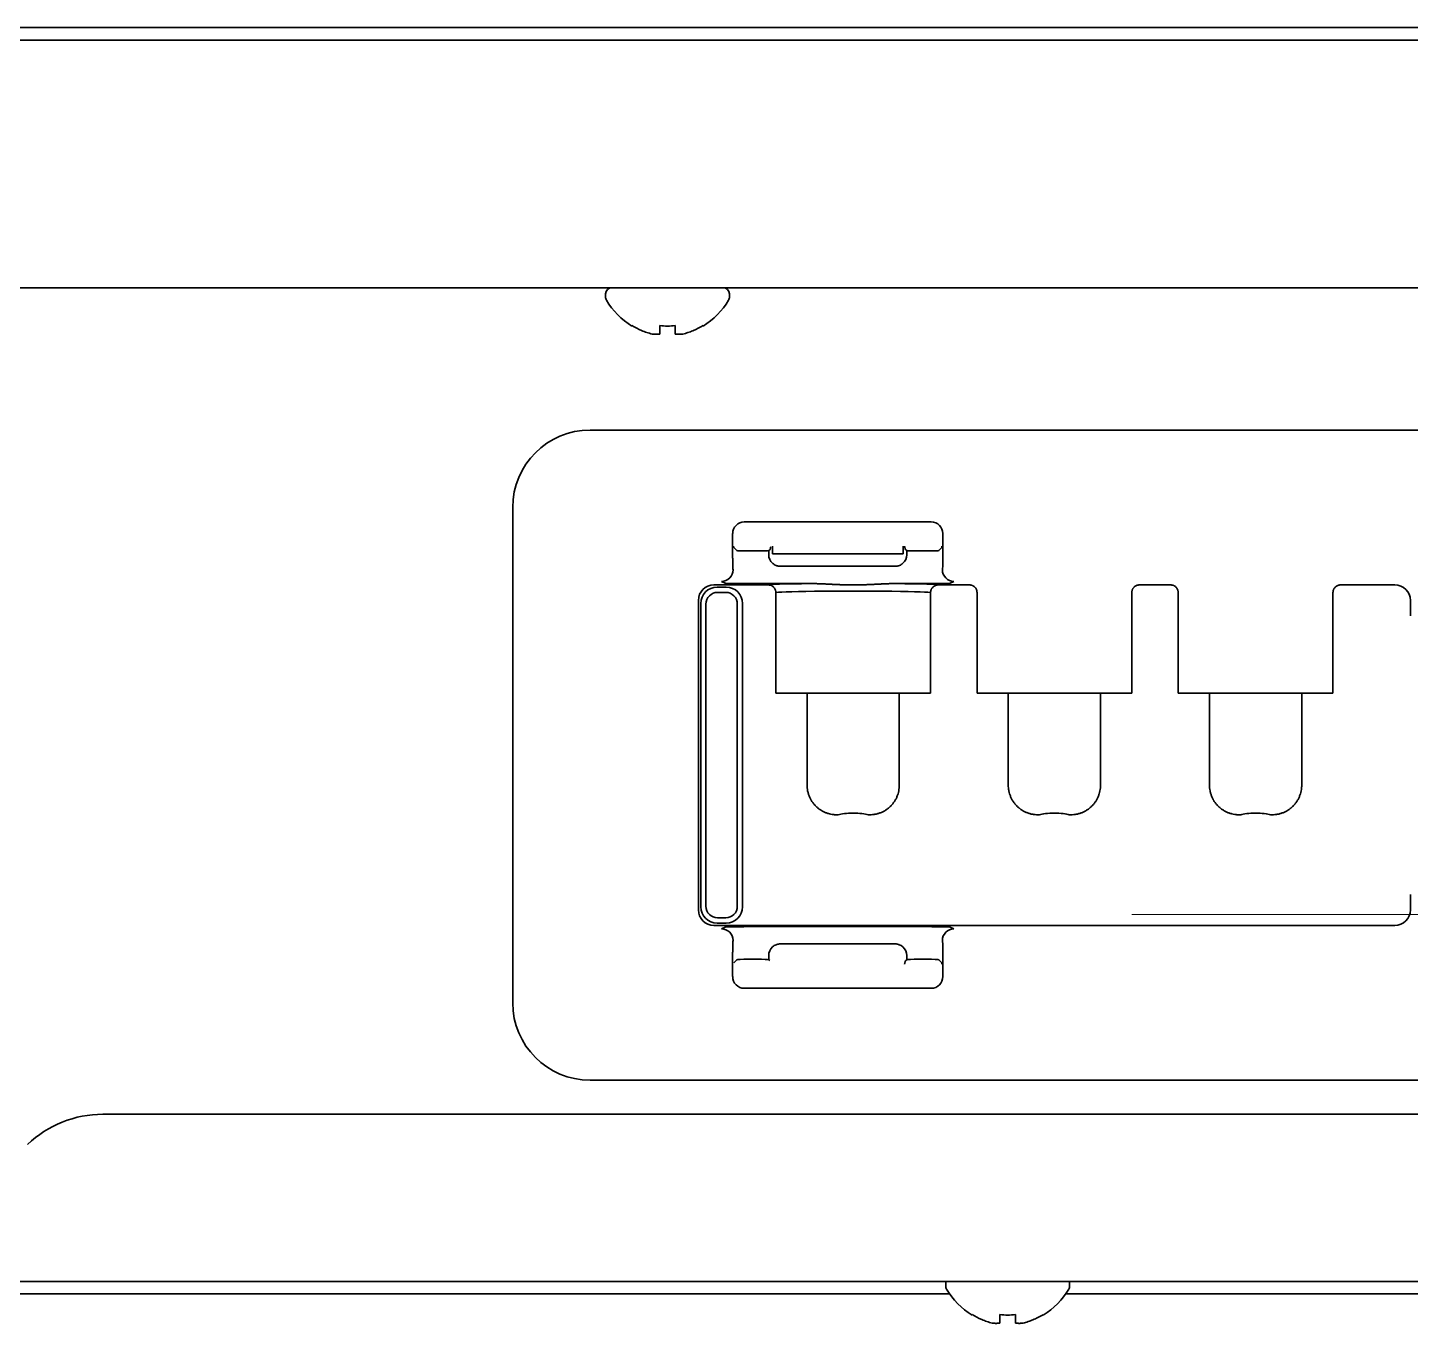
# Model space of a CAD drawing. Extents: x 6569 to 10251, y -294 to 3435.
# Drawn here: x 8892.7 to 8982.1, y 2501.4 to 2585.1 of the extents above; entities that cross this region are included whole.
import ezdxf

# ---------------------------------------------------------------- set-up
doc = ezdxf.new("R2010")
doc.units = 0
doc.header["$LTSCALE"] = 5
doc.layers.get('0').update_dxf_attribs({"linetype": 'CONTINUOUS', "lineweight": 0})
doc.layers.add('1', color=7, linetype='CONTINUOUS', true_color=0xffffff)

msp = doc.modelspace()

# ---------------------------------------------------------------- linework, layer by layer
at = {"color": 1}
msp.add_line((8964.064, 2527.826), (9064.064, 2527.826), dxfattribs=at)
at = {"layer": '1', "color": 7, "linetype": 'Continuous', "lineweight": 35}
for p, q in [((8825.064, 2585.126), (9047.264, 2585.126)), ((8825.064, 2584.326), (9047.264, 2584.326)), ((8823.064, 2568.326), (9048.264, 2568.326)), ((8930.064, 2567.926), (8930.064, 2567.726)), ((8938.064, 2567.726), (8938.064, 2567.926)), ((8931.764, 2565.848), (8931.764, 2565.881)), ((8936.364, 2565.881), (8936.364, 2565.848)), ((8929.064, 2559.126), (8989.064, 2559.126)), ((8924.064, 2522.126), (8924.064, 2554.126)), ((8939.025, 2553.188), (8951.104, 2553.188)), ((8938.275, 2550.853), (8938.275, 2552.439)), ((8951.853, 2552.439), (8951.853, 2550.853)), ((8938.346, 2551.537), (8938.339, 2551.626)), ((8938.346, 2551.537), (8938.539, 2551.343)), ((8939.848, 2551.318), (8939.289, 2551.318)), ((8940.671, 2551.389), (8940.602, 2551.343)), ((8940.602, 2551.343), (8940.602, 2551.076)), ((8940.842, 2551.626), (8940.842, 2551.126)), ((8940.842, 2551.126), (8940.868, 2551.126)), ((8940.868, 2551.126), (8941.617, 2551.126)), ((8948.512, 2551.126), (8941.617, 2551.126)), ((8948.512, 2551.126), (8949.261, 2551.126)), ((8949.287, 2551.126), (8949.261, 2551.126)), ((8949.287, 2551.126), (8949.287, 2551.626)), ((8949.527, 2551.343), (8949.458, 2551.389)), ((8949.527, 2551.076), (8949.527, 2551.343)), ((8950.84, 2551.318), (8950.281, 2551.318)), ((8951.783, 2551.537), (8951.59, 2551.343)), ((8951.789, 2551.626), (8951.783, 2551.537)), ((8941.352, 2550.326), (8941.617, 2550.326)), ((8941.617, 2550.326), (8948.512, 2550.326)), ((8948.512, 2550.326), (8948.777, 2550.326)), ((8940.564, 2549.126), (8937.064, 2549.126)), ((8937.862, 2548.973), (8937.267, 2548.973)), ((8937.79, 2549.235), (8937.552, 2549.353)), ((8943.329, 2549.209), (8939.289, 2549.209)), ((8950.84, 2549.209), (8948.799, 2549.209)), ((8953.564, 2549.126), (8951.564, 2549.126)), ((8952.577, 2549.353), (8952.339, 2549.235)), ((8966.564, 2549.126), (8964.564, 2549.126)), ((8981.064, 2549.126), (8977.564, 2549.126)), ((8936.064, 2548.126), (8936.064, 2528.126)), ((8937.827, 2548.639), (8937.301, 2548.639)), ((8941.064, 2542.128), (8941.064, 2548.626)), ((8951.064, 2542.128), (8951.064, 2548.626)), ((8954.064, 2542.128), (8954.064, 2548.626)), ((8964.064, 2542.128), (8964.064, 2548.626)), ((8967.064, 2542.128), (8967.064, 2548.626)), ((8977.064, 2542.128), (8977.064, 2548.626)), ((8982.064, 2547.126), (8982.064, 2548.126)), ((8936.217, 2547.923), (8936.217, 2528.329)), ((8936.551, 2547.889), (8936.551, 2528.363)), ((8938.577, 2528.363), (8938.577, 2547.889)), ((8938.912, 2528.329), (8938.912, 2547.923)), ((8941.064, 2542.128), (8951.064, 2542.128)), ((8943.085, 2542.128), (8943.085, 2536.203)), ((8949.044, 2542.128), (8949.044, 2536.203)), ((8954.064, 2542.128), (8964.064, 2542.128)), ((8956.085, 2536.203), (8956.085, 2542.128)), ((8962.044, 2542.128), (8962.044, 2536.203)), ((8967.064, 2542.128), (8977.064, 2542.128)), ((8969.085, 2536.203), (8969.085, 2542.128)), ((8975.044, 2536.203), (8975.044, 2542.128)), ((8982.064, 2528.126), (8982.064, 2529.126)), ((8937.301, 2527.613), (8937.827, 2527.613)), ((8937.064, 2527.126), (8981.064, 2527.126)), ((8937.267, 2527.279), (8937.862, 2527.279)), ((8937.552, 2526.899), (8937.79, 2527.018)), ((8939.289, 2527.043), (8950.84, 2527.043)), ((8952.339, 2527.018), (8952.577, 2526.899)), ((8941.617, 2525.926), (8941.352, 2525.926)), ((8948.512, 2525.926), (8941.617, 2525.926)), ((8948.777, 2525.926), (8948.512, 2525.926)), ((8938.275, 2523.814), (8938.275, 2525.399)), ((8938.346, 2524.715), (8938.539, 2524.909)), ((8939.853, 2524.934), (8939.289, 2524.934)), ((8940.602, 2525.176), (8940.602, 2524.909)), ((8940.602, 2524.909), (8940.671, 2524.863)), ((8949.458, 2524.863), (8949.527, 2524.909)), ((8949.527, 2524.909), (8949.527, 2525.176)), ((8950.84, 2524.934), (8950.276, 2524.934)), ((8951.783, 2524.715), (8951.59, 2524.909)), ((8951.853, 2525.399), (8951.853, 2523.814)), ((8951.783, 2524.715), (8951.789, 2524.626)), ((8951.104, 2523.064), (8939.025, 2523.064)), ((8989.064, 2517.126), (8929.064, 2517.126)), ((8897.579, 2514.926), (9047.164, 2514.926)), ((8606.764, 2504.126), (9048.164, 2504.126)), ((8952.044, 2504.026), (8952.044, 2503.826)), ((8960.044, 2503.826), (8960.044, 2504.026)), ((8952.282, 2503.326), (8720.137, 2503.326)), ((9053.364, 2503.326), (8959.799, 2503.326)), ((8953.744, 2501.948), (8953.744, 2501.981)), ((8958.344, 2501.981), (8958.344, 2501.948))]:
    msp.add_line(p, q, dxfattribs=at)
for centre, radius, start, end in [((8930.464, 2567.926), 0.4, 90, 180), ((8937.664, 2567.926), 0.4, 0, 90), ((8930.464, 2567.726), 0.4, 180, 210.30118), ((8934.263, 2569.946), 4.8, 210.30118, 238.62729), ((8933.865, 2569.946), 4.8, 301.37271, 329.69882), ((8937.664, 2567.726), 0.4, 329.69882, 0), ((8929.064, 2554.126), 5, 90, 180), ((8937.064, 2548.126), 1, 90, 180), ((8981.064, 2548.126), 1, 0, 90), ((8937.064, 2528.126), 1, 180, 270), ((8981.064, 2528.126), 1, 270, 0), ((8929.064, 2522.126), 5, 180, 270), ((8897.579, 2507.926), 7, 90, 133.94552), ((8952.444, 2504.026), 0.4, 165.52136, 180), ((8952.444, 2503.826), 0.4, 180, 210.30118), ((8956.243, 2506.046), 4.8, 210.30118, 238.62729), ((8955.845, 2506.046), 4.8, 301.37271, 329.69882), ((8959.644, 2503.826), 0.4, 329.69882, 0), ((8959.644, 2504.026), 0.4, 0, 14.47864)]:
    msp.add_arc(centre, radius, start, end, dxfattribs=at)
for centre, major_axis, ratio, start_param, end_param in [((8939.027, 2552.437), (0.532, -0.532), 0.996359, 2.356803, 3.926382), ((8951.102, 2552.437), (-0.532, -0.532), 0.996359, 2.356803, 3.926382), ((8938.302, 2550.853), (0, -0.75), 0.034921, 4.712389, 6.265732), ((8939.289, 2551.344), (0.75, 0), 0.034921, 3.176499, 4.712389), ((8939.848, 2551.345), (0.755, 0), 0.034921, 4.712389, 6.230825), ((8941.355, 2551.076), (0.753, 0), 0.995884, 3.141593, 3.977903), ((8948.774, 2551.076), (0.753, 0), 0.995884, 5.446875, 6.283185), ((8950.281, 2551.345), (0.755, 0), 0.034921, 3.193953, 4.712389), ((8950.84, 2551.344), (0.75, 0), 0.034921, 4.712389, 6.248279), ((8951.827, 2550.853), (0, -0.75), 0.034921, 0.017453, 1.570796), ((8937.552, 2550.103), (-0.335, -0.671), 0.999239, 0.46383, 2.034018), ((8952.577, 2550.103), (0.335, -0.671), 0.999239, 4.249168, 5.819355), ((8937.267, 2547.923), (-0.743, 0.743), 0.999695, 5.497939, 7.068431), ((8939.289, 2549.235), (1.5, 0), 0.017455, 3.176499, 4.712389), ((8937.861, 2547.923), (0.743, 0.743), 0.999695, 5.497939, 7.068431), ((8946.064, 2549.126), (5.5, 0), 0.017455, 2.091232, 3.140006), ((8946.064, 2549.126), (5.5, 0), 0.017455, 0.001587, 1.050361), ((8950.84, 2549.235), (1.5, 0), 0.017455, 4.712389, 6.248279), ((8937.301, 2547.889), (0.53, 0.53), 0.999695, 0.78555, 2.356042), ((8937.827, 2547.889), (0.53, -0.53), 0.999695, 0.78555, 2.356042), ((8946.064, 2548.626), (5, 0), 0.019201, 0, 3.141593), ((8946.064, 2534.187), (1.074, 0), 0.176327, 0.462409, 2.679184), ((8959.064, 2534.187), (1.074, 0), 0.176327, 0.462409, 2.679184), ((8972.064, 2534.187), (1.074, 0), 0.176327, 0.462409, 2.679184), ((8937.267, 2528.329), (-0.743, -0.743), 0.999695, 5.497939, 7.068431), ((8937.301, 2528.363), (-0.53, 0.53), 0.999695, 0.78555, 2.356042), ((8937.827, 2528.363), (-0.53, -0.53), 0.999695, 0.78555, 2.356042), ((8937.861, 2528.329), (0.743, -0.743), 0.999695, 5.497939, 7.068431), ((8937.552, 2526.149), (-0.335, 0.671), 0.999239, 4.249168, 5.819355), ((8939.289, 2527.017), (1.5, 0), 0.017455, 1.570796, 3.106686), ((8950.84, 2527.017), (1.5, 0), 0.017455, 0.034907, 1.570796), ((8952.577, 2526.149), (0.335, 0.671), 0.999239, 0.46383, 2.034018), ((8938.302, 2525.399), (0, -0.75), 0.034921, 3.159046, 4.712389), ((8951.827, 2525.399), (0, -0.75), 0.034921, 1.570796, 3.124139), ((8939.289, 2524.908), (0.75, 0), 0.034921, 1.570796, 3.106686), ((8939.853, 2524.908), (0.75, 0), 0.034921, 0.05236, 1.570796), ((8941.355, 2525.176), (0.753, 0), 0.995902, 2.301583, 3.141593), ((8948.774, 2525.176), (0.753, 0), 0.995902, 0, 0.84001), ((8950.276, 2524.908), (0.75, 0), 0.034921, 1.570796, 3.089233), ((8950.84, 2524.908), (0.75, 0), 0.034921, 0.034907, 1.570796), ((8939.027, 2523.815), (-0.532, -0.532), 0.996359, 5.498396, 7.067974), ((8951.102, 2523.815), (0.532, -0.532), 0.996359, 5.498396, 7.067974)]:
    msp.add_ellipse(centre, major_axis=major_axis, ratio=ratio, start_param=start_param, end_param=end_param, dxfattribs=at)
for points, knots in [([(8931.764, 2565.881), (8931.967, 2565.757), (8932.177, 2565.649), (8932.502, 2565.511), (8932.612, 2565.469), (8932.836, 2565.393), (8932.949, 2565.36), (8933.064, 2565.33)], [0, 0, 0, 0, 0.5, 0.5, 0.75, 0.75, 1, 1, 1, 1]), ([(8934.564, 2565.881), (8934.564, 2565.757), (8934.564, 2565.649), (8934.564, 2565.511), (8934.564, 2565.469), (8934.564, 2565.393), (8934.564, 2565.36), (8934.564, 2565.33)], [0, 0, 0, 0, 0.5, 0.5, 0.75, 0.75, 1, 1, 1, 1]), ([(8940.736, 2551.584), (8940.736, 2551.583), (8940.732, 2551.562), (8940.723, 2551.522), (8940.711, 2551.471), (8940.697, 2551.43), (8940.684, 2551.402), (8940.675, 2551.392), (8940.671, 2551.389)], [0, 0, 0, 0, 0.005451, 0.204361, 0.403271, 0.60218, 0.80109, 1, 1, 1, 1]), ([(8949.458, 2551.389), (8949.45, 2551.394), (8949.443, 2551.405), (8949.428, 2551.438), (8949.421, 2551.461), (8949.41, 2551.502), (8949.407, 2551.517), (8949.399, 2551.55), (8949.396, 2551.567), (8949.39, 2551.597), (8949.388, 2551.609), (8949.385, 2551.622)], [0, 0, 0, 0, 0.301376, 0.301376, 0.602751, 0.602751, 0.753439, 0.753439, 0.904127, 0.904127, 1, 1, 1, 1]), ([(8940.85, 2550.519), (8940.867, 2550.504), (8940.885, 2550.489), (8940.922, 2550.462), (8940.941, 2550.449), (8941, 2550.413), (8941.041, 2550.393), (8941.094, 2550.372), (8941.105, 2550.368), (8941.127, 2550.361), (8941.16, 2550.351), (8941.193, 2550.343), (8941.26, 2550.33), (8941.306, 2550.326), (8941.352, 2550.326)], [0, 0, 0, 0, 0.125, 0.125, 0.25, 0.25, 0.5, 0.5, 0.5625, 0.5625, 0.625, 0.75, 0.75, 1, 1, 1, 1]), ([(8948.783, 2550.326), (8948.794, 2550.326), (8948.806, 2550.327), (8948.828, 2550.328), (8948.84, 2550.329), (8948.874, 2550.332), (8948.918, 2550.339), (8948.973, 2550.352), (8949.005, 2550.362), (8949.027, 2550.369), (8949.038, 2550.373), (8949.091, 2550.394), (8949.131, 2550.414), (8949.189, 2550.449), (8949.207, 2550.462), (8949.244, 2550.49), (8949.261, 2550.504), (8949.278, 2550.519)], [0, 0, 0, 0, 0.0625, 0.0625, 0.125, 0.125, 0.25, 0.375, 0.4375, 0.4375, 0.5, 0.5, 0.75, 0.75, 0.875, 0.875, 1, 1, 1, 1]), ([(8941.064, 2548.626), (8941.064, 2548.659), (8941.061, 2548.692), (8941.052, 2548.739), (8941.048, 2548.755), (8941.038, 2548.787), (8941.033, 2548.802), (8941.014, 2548.848), (8940.998, 2548.876), (8940.971, 2548.917), (8940.961, 2548.93), (8940.941, 2548.956), (8940.93, 2548.968), (8940.895, 2549.003), (8940.87, 2549.023), (8940.829, 2549.051), (8940.815, 2549.059), (8940.786, 2549.075), (8940.756, 2549.089), (8940.726, 2549.1), (8940.694, 2549.109), (8940.678, 2549.113), (8940.63, 2549.123), (8940.597, 2549.126), (8940.564, 2549.126)], [0, 0, 0, 0, 0.125, 0.125, 0.1875, 0.1875, 0.25, 0.25, 0.375, 0.375, 0.4375, 0.4375, 0.5, 0.5, 0.625, 0.625, 0.6875, 0.6875, 0.75, 0.8125, 0.8125, 0.875, 0.875, 1, 1, 1, 1]), ([(8946.062, 2549.122), (8946.033, 2549.122), (8945.974, 2549.122), (8945.886, 2549.123), (8945.798, 2549.124), (8945.71, 2549.125), (8945.621, 2549.127), (8945.533, 2549.129), (8945.443, 2549.131), (8945.354, 2549.134), (8945.265, 2549.137), (8945.175, 2549.14), (8945.085, 2549.144), (8944.995, 2549.148), (8944.904, 2549.152), (8944.813, 2549.156), (8944.722, 2549.16), (8944.641, 2549.164), (8944.569, 2549.168), (8944.506, 2549.171), (8944.445, 2549.174), (8944.385, 2549.177), (8944.325, 2549.18), (8944.266, 2549.182), (8944.207, 2549.185), (8944.15, 2549.188), (8944.093, 2549.19), (8944.037, 2549.193), (8943.982, 2549.195), (8943.927, 2549.197), (8943.874, 2549.199), (8943.821, 2549.201), (8943.768, 2549.202), (8943.717, 2549.204), (8943.666, 2549.205), (8943.616, 2549.207), (8943.566, 2549.208), (8943.518, 2549.208), (8943.47, 2549.209), (8943.422, 2549.209), (8943.376, 2549.209), (8943.345, 2549.209), (8943.329, 2549.209)], [0, 0, 0, 0, 0.031567, 0.063213, 0.094945, 0.126766, 0.158683, 0.1907, 0.222824, 0.25506, 0.287412, 0.319888, 0.352493, 0.385232, 0.418112, 0.451138, 0.484317, 0.517655, 0.54066, 0.563411, 0.585907, 0.608148, 0.630137, 0.651871, 0.673353, 0.694581, 0.715557, 0.736281, 0.756752, 0.776972, 0.796939, 0.816655, 0.836119, 0.855332, 0.874294, 0.893005, 0.911465, 0.929673, 0.947631, 0.965338, 0.982794, 1, 1, 1, 1]), ([(8948.799, 2549.209), (8948.786, 2549.209), (8948.759, 2549.209), (8948.718, 2549.209), (8948.677, 2549.209), (8948.636, 2549.209), (8948.596, 2549.208), (8948.555, 2549.208), (8948.514, 2549.207), (8948.473, 2549.206), (8948.433, 2549.205), (8948.392, 2549.204), (8948.351, 2549.202), (8948.31, 2549.201), (8948.27, 2549.199), (8948.229, 2549.198), (8948.188, 2549.196), (8948.147, 2549.195), (8948.106, 2549.193), (8948.065, 2549.191), (8948.025, 2549.189), (8947.984, 2549.187), (8947.943, 2549.185), (8947.902, 2549.183), (8947.861, 2549.181), (8947.82, 2549.179), (8947.779, 2549.177), (8947.738, 2549.175), (8947.697, 2549.173), (8947.656, 2549.171), (8947.615, 2549.169), (8947.573, 2549.167), (8947.532, 2549.165), (8947.491, 2549.163), (8947.45, 2549.161), (8947.409, 2549.159), (8947.367, 2549.157), (8947.326, 2549.155), (8947.284, 2549.153), (8947.243, 2549.151), (8947.202, 2549.149), (8947.16, 2549.147), (8947.118, 2549.145), (8947.077, 2549.144), (8947.035, 2549.142), (8946.993, 2549.14), (8946.952, 2549.139), (8946.91, 2549.137), (8946.868, 2549.136), (8946.826, 2549.135), (8946.784, 2549.133), (8946.742, 2549.132), (8946.7, 2549.131), (8946.658, 2549.13), (8946.616, 2549.129), (8946.573, 2549.128), (8946.531, 2549.127), (8946.489, 2549.126), (8946.446, 2549.125), (8946.404, 2549.125), (8946.361, 2549.124), (8946.319, 2549.123), (8946.276, 2549.123), (8946.234, 2549.123), (8946.191, 2549.122), (8946.148, 2549.122), (8946.105, 2549.122), (8946.077, 2549.122), (8946.062, 2549.122)], [0, 0, 0, 0, 0.015275, 0.030535, 0.04578, 0.061009, 0.076225, 0.091427, 0.106616, 0.121793, 0.136957, 0.15211, 0.167253, 0.182384, 0.197506, 0.212619, 0.227723, 0.242819, 0.257908, 0.272989, 0.288065, 0.303134, 0.318199, 0.333259, 0.348315, 0.363367, 0.378417, 0.393464, 0.40851, 0.423555, 0.438599, 0.453643, 0.468688, 0.483734, 0.498782, 0.513833, 0.528886, 0.543943, 0.559004, 0.574069, 0.58914, 0.604217, 0.6193, 0.634389, 0.649487, 0.664592, 0.679705, 0.694828, 0.70996, 0.725103, 0.740256, 0.75542, 0.770596, 0.785784, 0.800985, 0.8162, 0.831428, 0.846671, 0.861928, 0.877201, 0.89249, 0.907795, 0.923117, 0.938457, 0.953814, 0.96919, 0.984585, 1, 1, 1, 1]), ([(8951.564, 2549.126), (8951.531, 2549.126), (8951.499, 2549.123), (8951.451, 2549.113), (8951.435, 2549.109), (8951.404, 2549.1), (8951.388, 2549.094), (8951.343, 2549.076), (8951.314, 2549.06), (8951.273, 2549.033), (8951.26, 2549.023), (8951.235, 2549.002), (8951.222, 2548.991), (8951.188, 2548.957), (8951.167, 2548.932), (8951.14, 2548.891), (8951.131, 2548.876), (8951.116, 2548.848), (8951.102, 2548.818), (8951.091, 2548.787), (8951.081, 2548.756), (8951.077, 2548.74), (8951.068, 2548.692), (8951.064, 2548.659), (8951.064, 2548.626)], [0, 0, 0, 0, 0.125, 0.125, 0.1875, 0.1875, 0.25, 0.25, 0.375, 0.375, 0.4375, 0.4375, 0.5, 0.5, 0.625, 0.625, 0.6875, 0.6875, 0.75, 0.8125, 0.8125, 0.875, 0.875, 1, 1, 1, 1]), ([(8954.064, 2548.626), (8954.064, 2548.659), (8954.061, 2548.692), (8954.052, 2548.739), (8954.048, 2548.755), (8954.038, 2548.787), (8954.033, 2548.802), (8954.014, 2548.848), (8953.998, 2548.876), (8953.971, 2548.917), (8953.961, 2548.93), (8953.941, 2548.956), (8953.93, 2548.968), (8953.895, 2549.003), (8953.87, 2549.023), (8953.829, 2549.051), (8953.815, 2549.059), (8953.786, 2549.075), (8953.756, 2549.089), (8953.726, 2549.1), (8953.694, 2549.109), (8953.678, 2549.113), (8953.63, 2549.123), (8953.597, 2549.126), (8953.564, 2549.126)], [0, 0, 0, 0, 0.125, 0.125, 0.1875, 0.1875, 0.25, 0.25, 0.375, 0.375, 0.4375, 0.4375, 0.5, 0.5, 0.625, 0.625, 0.6875, 0.6875, 0.75, 0.8125, 0.8125, 0.875, 0.875, 1, 1, 1, 1]), ([(8964.564, 2549.126), (8964.531, 2549.126), (8964.499, 2549.123), (8964.451, 2549.113), (8964.435, 2549.109), (8964.404, 2549.1), (8964.388, 2549.094), (8964.343, 2549.076), (8964.314, 2549.06), (8964.273, 2549.033), (8964.26, 2549.023), (8964.235, 2549.002), (8964.222, 2548.991), (8964.188, 2548.957), (8964.167, 2548.932), (8964.14, 2548.891), (8964.131, 2548.876), (8964.116, 2548.848), (8964.102, 2548.818), (8964.091, 2548.787), (8964.081, 2548.756), (8964.077, 2548.74), (8964.068, 2548.692), (8964.064, 2548.659), (8964.064, 2548.626)], [0, 0, 0, 0, 0.125, 0.125, 0.1875, 0.1875, 0.25, 0.25, 0.375, 0.375, 0.4375, 0.4375, 0.5, 0.5, 0.625, 0.625, 0.6875, 0.6875, 0.75, 0.8125, 0.8125, 0.875, 0.875, 1, 1, 1, 1]), ([(8967.064, 2548.626), (8967.064, 2548.659), (8967.061, 2548.692), (8967.052, 2548.739), (8967.048, 2548.755), (8967.038, 2548.787), (8967.033, 2548.802), (8967.014, 2548.848), (8966.998, 2548.876), (8966.971, 2548.917), (8966.961, 2548.93), (8966.941, 2548.956), (8966.93, 2548.968), (8966.895, 2549.003), (8966.87, 2549.023), (8966.829, 2549.051), (8966.815, 2549.059), (8966.786, 2549.075), (8966.756, 2549.089), (8966.726, 2549.1), (8966.694, 2549.109), (8966.678, 2549.113), (8966.63, 2549.123), (8966.597, 2549.126), (8966.564, 2549.126)], [0, 0, 0, 0, 0.125, 0.125, 0.1875, 0.1875, 0.25, 0.25, 0.375, 0.375, 0.4375, 0.4375, 0.5, 0.5, 0.625, 0.625, 0.6875, 0.6875, 0.75, 0.8125, 0.8125, 0.875, 0.875, 1, 1, 1, 1]), ([(8977.564, 2549.126), (8977.531, 2549.126), (8977.499, 2549.123), (8977.451, 2549.113), (8977.435, 2549.109), (8977.404, 2549.1), (8977.388, 2549.094), (8977.343, 2549.076), (8977.314, 2549.06), (8977.273, 2549.033), (8977.26, 2549.023), (8977.235, 2549.002), (8977.222, 2548.991), (8977.188, 2548.957), (8977.167, 2548.932), (8977.14, 2548.891), (8977.131, 2548.876), (8977.116, 2548.848), (8977.102, 2548.818), (8977.091, 2548.787), (8977.081, 2548.756), (8977.077, 2548.74), (8977.068, 2548.692), (8977.064, 2548.659), (8977.064, 2548.626)], [0, 0, 0, 0, 0.125, 0.125, 0.1875, 0.1875, 0.25, 0.25, 0.375, 0.375, 0.4375, 0.4375, 0.5, 0.5, 0.625, 0.625, 0.6875, 0.6875, 0.75, 0.8125, 0.8125, 0.875, 0.875, 1, 1, 1, 1]), ([(8945.103, 2534.272), (8945.039, 2534.27), (8944.974, 2534.27), (8944.876, 2534.276), (8944.843, 2534.278), (8944.779, 2534.285), (8944.746, 2534.289), (8944.65, 2534.303), (8944.587, 2534.316), (8944.462, 2534.348), (8944.4, 2534.367), (8944.308, 2534.401), (8944.278, 2534.413), (8944.217, 2534.438), (8944.187, 2534.452), (8944.099, 2534.495), (8944.042, 2534.527), (8943.931, 2534.595), (8943.878, 2534.633), (8943.8, 2534.693), (8943.775, 2534.714), (8943.725, 2534.757), (8943.701, 2534.778), (8943.63, 2534.846), (8943.541, 2534.94), (8943.462, 2535.043), (8943.406, 2535.124), (8943.388, 2535.151), (8943.362, 2535.193), (8943.354, 2535.207), (8943.338, 2535.236), (8943.297, 2535.307), (8943.234, 2535.439), (8943.189, 2535.561), (8943.161, 2535.654), (8943.152, 2535.685), (8943.136, 2535.748), (8943.128, 2535.781), (8943.096, 2535.942), (8943.084, 2536.072), (8943.085, 2536.203)], [0, 0, 0, 0, 0.0625, 0.0625, 0.09375, 0.09375, 0.125, 0.125, 0.1875, 0.1875, 0.25, 0.25, 0.28125, 0.28125, 0.3125, 0.3125, 0.375, 0.375, 0.4375, 0.4375, 0.46875, 0.46875, 0.5, 0.5, 0.5625, 0.625, 0.625, 0.65625, 0.65625, 0.671875, 0.671875, 0.6875, 0.75, 0.8125, 0.8125, 0.84375, 0.84375, 0.875, 0.875, 1, 1, 1, 1]), ([(8949.044, 2536.203), (8949.044, 2536.171), (8949.044, 2536.138), (8949.041, 2536.072), (8949.038, 2536.039), (8949.029, 2535.942), (8949.01, 2535.813), (8948.978, 2535.688), (8948.95, 2535.594), (8948.939, 2535.563), (8948.917, 2535.502), (8948.905, 2535.471), (8948.867, 2535.38), (8948.81, 2535.263), (8948.742, 2535.152), (8948.686, 2535.071), (8948.667, 2535.045), (8948.627, 2534.993), (8948.606, 2534.967), (8948.542, 2534.892), (8948.453, 2534.798), (8948.354, 2534.713), (8948.252, 2534.633), (8948.198, 2534.596), (8948.114, 2534.544), (8948.086, 2534.527), (8948.029, 2534.496), (8948, 2534.481), (8947.912, 2534.438), (8947.853, 2534.412), (8947.731, 2534.368), (8947.669, 2534.349), (8947.574, 2534.324), (8947.542, 2534.317), (8947.478, 2534.304), (8947.446, 2534.298), (8947.349, 2534.284), (8947.284, 2534.277), (8947.155, 2534.27), (8947.09, 2534.27), (8947.025, 2534.272)], [0, 0, 0, 0, 0.03125, 0.03125, 0.0625, 0.0625, 0.125, 0.1875, 0.1875, 0.21875, 0.21875, 0.25, 0.25, 0.3125, 0.375, 0.375, 0.40625, 0.40625, 0.4375, 0.4375, 0.5, 0.5625, 0.5625, 0.625, 0.625, 0.65625, 0.65625, 0.6875, 0.6875, 0.75, 0.75, 0.8125, 0.8125, 0.84375, 0.84375, 0.875, 0.875, 0.9375, 0.9375, 1, 1, 1, 1]), ([(8958.103, 2534.272), (8958.039, 2534.27), (8957.974, 2534.27), (8957.845, 2534.277), (8957.78, 2534.284), (8957.683, 2534.298), (8957.651, 2534.304), (8957.587, 2534.317), (8957.555, 2534.324), (8957.46, 2534.348), (8957.397, 2534.368), (8957.305, 2534.402), (8957.274, 2534.414), (8957.214, 2534.44), (8957.185, 2534.453), (8957.097, 2534.496), (8957.04, 2534.527), (8956.93, 2534.596), (8956.877, 2534.633), (8956.813, 2534.683), (8956.8, 2534.693), (8956.774, 2534.714), (8956.762, 2534.725), (8956.724, 2534.757), (8956.7, 2534.779), (8956.63, 2534.846), (8956.54, 2534.941), (8956.461, 2535.044), (8956.406, 2535.124), (8956.388, 2535.151), (8956.354, 2535.207), (8956.337, 2535.236), (8956.29, 2535.322), (8956.233, 2535.439), (8956.167, 2535.622), (8956.135, 2535.748), (8956.116, 2535.845), (8956.11, 2535.877), (8956.1, 2535.942), (8956.096, 2535.975), (8956.087, 2536.072), (8956.084, 2536.138), (8956.085, 2536.203)], [0, 0, 0, 0, 0.0625, 0.0625, 0.125, 0.125, 0.15625, 0.15625, 0.1875, 0.1875, 0.25, 0.25, 0.28125, 0.28125, 0.3125, 0.3125, 0.375, 0.375, 0.4375, 0.4375, 0.453125, 0.453125, 0.46875, 0.46875, 0.5, 0.5, 0.5625, 0.625, 0.625, 0.65625, 0.65625, 0.6875, 0.6875, 0.75, 0.8125, 0.875, 0.875, 0.90625, 0.90625, 0.9375, 0.9375, 1, 1, 1, 1]), ([(8962.044, 2536.203), (8962.044, 2536.171), (8962.044, 2536.138), (8962.041, 2536.072), (8962.038, 2536.039), (8962.029, 2535.942), (8962.01, 2535.813), (8961.978, 2535.688), (8961.95, 2535.594), (8961.939, 2535.563), (8961.917, 2535.502), (8961.905, 2535.471), (8961.867, 2535.38), (8961.81, 2535.263), (8961.742, 2535.152), (8961.686, 2535.071), (8961.667, 2535.045), (8961.627, 2534.993), (8961.606, 2534.967), (8961.542, 2534.892), (8961.453, 2534.798), (8961.354, 2534.713), (8961.252, 2534.633), (8961.198, 2534.596), (8961.114, 2534.544), (8961.086, 2534.527), (8961.029, 2534.496), (8961, 2534.481), (8960.912, 2534.438), (8960.853, 2534.412), (8960.731, 2534.368), (8960.669, 2534.349), (8960.574, 2534.324), (8960.542, 2534.317), (8960.478, 2534.304), (8960.446, 2534.298), (8960.349, 2534.284), (8960.284, 2534.277), (8960.155, 2534.27), (8960.09, 2534.27), (8960.025, 2534.272)], [0, 0, 0, 0, 0.03125, 0.03125, 0.0625, 0.0625, 0.125, 0.1875, 0.1875, 0.21875, 0.21875, 0.25, 0.25, 0.3125, 0.375, 0.375, 0.40625, 0.40625, 0.4375, 0.4375, 0.5, 0.5625, 0.5625, 0.625, 0.625, 0.65625, 0.65625, 0.6875, 0.6875, 0.75, 0.75, 0.8125, 0.8125, 0.84375, 0.84375, 0.875, 0.875, 0.9375, 0.9375, 1, 1, 1, 1]), ([(8971.103, 2534.272), (8971.039, 2534.27), (8970.974, 2534.27), (8970.876, 2534.276), (8970.843, 2534.278), (8970.779, 2534.285), (8970.746, 2534.289), (8970.65, 2534.303), (8970.587, 2534.316), (8970.462, 2534.348), (8970.4, 2534.367), (8970.308, 2534.401), (8970.278, 2534.413), (8970.217, 2534.438), (8970.187, 2534.452), (8970.099, 2534.495), (8970.042, 2534.527), (8969.931, 2534.595), (8969.878, 2534.633), (8969.8, 2534.693), (8969.775, 2534.714), (8969.725, 2534.757), (8969.701, 2534.778), (8969.63, 2534.846), (8969.541, 2534.94), (8969.462, 2535.043), (8969.406, 2535.124), (8969.388, 2535.151), (8969.363, 2535.193), (8969.354, 2535.207), (8969.338, 2535.236), (8969.297, 2535.307), (8969.234, 2535.439), (8969.189, 2535.561), (8969.161, 2535.654), (8969.152, 2535.685), (8969.136, 2535.748), (8969.128, 2535.781), (8969.096, 2535.942), (8969.084, 2536.072), (8969.085, 2536.203)], [0, 0, 0, 0, 0.0625, 0.0625, 0.09375, 0.09375, 0.125, 0.125, 0.1875, 0.1875, 0.25, 0.25, 0.28125, 0.28125, 0.3125, 0.3125, 0.375, 0.375, 0.4375, 0.4375, 0.46875, 0.46875, 0.5, 0.5, 0.5625, 0.625, 0.625, 0.65625, 0.65625, 0.671875, 0.671875, 0.6875, 0.75, 0.8125, 0.8125, 0.84375, 0.84375, 0.875, 0.875, 1, 1, 1, 1]), ([(8975.044, 2536.203), (8975.044, 2536.171), (8975.044, 2536.138), (8975.041, 2536.072), (8975.038, 2536.039), (8975.029, 2535.942), (8975.01, 2535.813), (8974.978, 2535.688), (8974.95, 2535.594), (8974.939, 2535.563), (8974.917, 2535.502), (8974.905, 2535.471), (8974.867, 2535.38), (8974.81, 2535.263), (8974.742, 2535.152), (8974.686, 2535.071), (8974.667, 2535.045), (8974.627, 2534.993), (8974.606, 2534.967), (8974.542, 2534.892), (8974.453, 2534.798), (8974.354, 2534.713), (8974.252, 2534.633), (8974.198, 2534.596), (8974.114, 2534.544), (8974.086, 2534.527), (8974.029, 2534.496), (8974, 2534.481), (8973.912, 2534.438), (8973.853, 2534.412), (8973.731, 2534.368), (8973.669, 2534.349), (8973.574, 2534.324), (8973.542, 2534.317), (8973.478, 2534.304), (8973.446, 2534.298), (8973.349, 2534.284), (8973.284, 2534.277), (8973.155, 2534.27), (8973.09, 2534.27), (8973.025, 2534.272)], [0, 0, 0, 0, 0.03125, 0.03125, 0.0625, 0.0625, 0.125, 0.1875, 0.1875, 0.21875, 0.21875, 0.25, 0.25, 0.3125, 0.375, 0.375, 0.40625, 0.40625, 0.4375, 0.4375, 0.5, 0.5625, 0.5625, 0.625, 0.625, 0.65625, 0.65625, 0.6875, 0.6875, 0.75, 0.75, 0.8125, 0.8125, 0.84375, 0.84375, 0.875, 0.875, 0.9375, 0.9375, 1, 1, 1, 1]), ([(8941.352, 2525.926), (8941.329, 2525.926), (8941.306, 2525.925), (8941.261, 2525.921), (8941.216, 2525.915), (8941.172, 2525.904), (8941.139, 2525.895), (8941.128, 2525.892), (8941.106, 2525.885), (8941.095, 2525.881), (8941.042, 2525.86), (8941.001, 2525.84), (8940.943, 2525.805), (8940.924, 2525.792), (8940.887, 2525.765), (8940.869, 2525.75), (8940.852, 2525.735)], [0, 0, 0, 0, 0.125, 0.125, 0.25, 0.375, 0.375, 0.4375, 0.4375, 0.5, 0.5, 0.75, 0.75, 0.875, 0.875, 1, 1, 1, 1]), ([(8949.277, 2525.735), (8949.259, 2525.75), (8949.241, 2525.765), (8949.205, 2525.792), (8949.186, 2525.805), (8949.128, 2525.84), (8949.087, 2525.86), (8949.033, 2525.881), (8949.023, 2525.885), (8949.001, 2525.892), (8948.968, 2525.902), (8948.935, 2525.91), (8948.868, 2525.922), (8948.823, 2525.926), (8948.777, 2525.926)], [0, 0, 0, 0, 0.125, 0.125, 0.25, 0.25, 0.5, 0.5, 0.5625, 0.5625, 0.625, 0.75, 0.75, 1, 1, 1, 1]), ([(8949.385, 2524.628), (8949.388, 2524.642), (8949.394, 2524.678), (8949.405, 2524.731), (8949.418, 2524.781), (8949.431, 2524.822), (8949.445, 2524.85), (8949.453, 2524.86), (8949.458, 2524.863)], [0, 0, 0, 0, 0.114241, 0.291393, 0.468545, 0.645696, 0.822848, 1, 1, 1, 1]), ([(8953.744, 2501.981), (8953.947, 2501.857), (8954.157, 2501.749), (8954.482, 2501.611), (8954.592, 2501.569), (8954.815, 2501.493), (8954.929, 2501.46), (8955.044, 2501.43)], [0, 0, 0, 0, 0.5, 0.5, 0.75, 0.75, 1, 1, 1, 1]), ([(8956.544, 2501.981), (8956.544, 2501.857), (8956.544, 2501.749), (8956.544, 2501.611), (8956.544, 2501.569), (8956.544, 2501.493), (8956.544, 2501.46), (8956.544, 2501.43)], [0, 0, 0, 0, 0.5, 0.5, 0.75, 0.75, 1, 1, 1, 1])]:
    msp.add_open_spline(points, degree=3, knots=knots, dxfattribs=at)
for points in [[(8933.064, 2565.33), (8933.088, 2565.327), (8933.136, 2565.322), (8933.207, 2565.317), (8933.278, 2565.314), (8933.35, 2565.314), (8933.421, 2565.317), (8933.493, 2565.322), (8933.54, 2565.327), (8933.564, 2565.33)], [(8933.564, 2565.33), (8933.564, 2565.344), (8933.564, 2565.374), (8933.564, 2565.425), (8933.564, 2565.481), (8933.564, 2565.542), (8933.564, 2565.608), (8933.564, 2565.683), (8933.564, 2565.77), (8933.564, 2565.842), (8933.564, 2565.881)], [(8933.564, 2565.881), (8933.731, 2565.859), (8934.064, 2565.837), (8934.398, 2565.859), (8934.564, 2565.881)], [(8934.564, 2565.33), (8934.59, 2565.327), (8934.642, 2565.321), (8934.715, 2565.316), (8934.787, 2565.314), (8934.857, 2565.314), (8934.926, 2565.317), (8934.995, 2565.322), (8935.041, 2565.327), (8935.064, 2565.33)], [(8935.064, 2565.33), (8935.119, 2565.344), (8935.227, 2565.374), (8935.388, 2565.425), (8935.547, 2565.481), (8935.703, 2565.542), (8935.854, 2565.608), (8936.011, 2565.683), (8936.177, 2565.77), (8936.3, 2565.842), (8936.364, 2565.881)], [(8955.544, 2501.43), (8955.544, 2501.444), (8955.544, 2501.474), (8955.544, 2501.525), (8955.544, 2501.581), (8955.544, 2501.642), (8955.544, 2501.708), (8955.544, 2501.783), (8955.544, 2501.87), (8955.544, 2501.942), (8955.544, 2501.981)], [(8955.544, 2501.981), (8955.711, 2501.959), (8956.044, 2501.937), (8956.378, 2501.959), (8956.544, 2501.981)], [(8957.044, 2501.43), (8957.099, 2501.444), (8957.207, 2501.474), (8957.368, 2501.525), (8957.527, 2501.581), (8957.682, 2501.642), (8957.834, 2501.708), (8957.991, 2501.783), (8958.157, 2501.87), (8958.28, 2501.942), (8958.344, 2501.981)], [(8955.044, 2501.43), (8955.068, 2501.427), (8955.115, 2501.422), (8955.187, 2501.417), (8955.258, 2501.414), (8955.33, 2501.414), (8955.401, 2501.417), (8955.473, 2501.422), (8955.52, 2501.427), (8955.544, 2501.43)], [(8956.544, 2501.43), (8956.57, 2501.427), (8956.622, 2501.421), (8956.695, 2501.416), (8956.767, 2501.414), (8956.837, 2501.414), (8956.906, 2501.417), (8956.975, 2501.422), (8957.021, 2501.427), (8957.044, 2501.43)]]:
    msp.add_open_spline(points, degree=3, dxfattribs=at)

doc.saveas('drawing.dxf')
